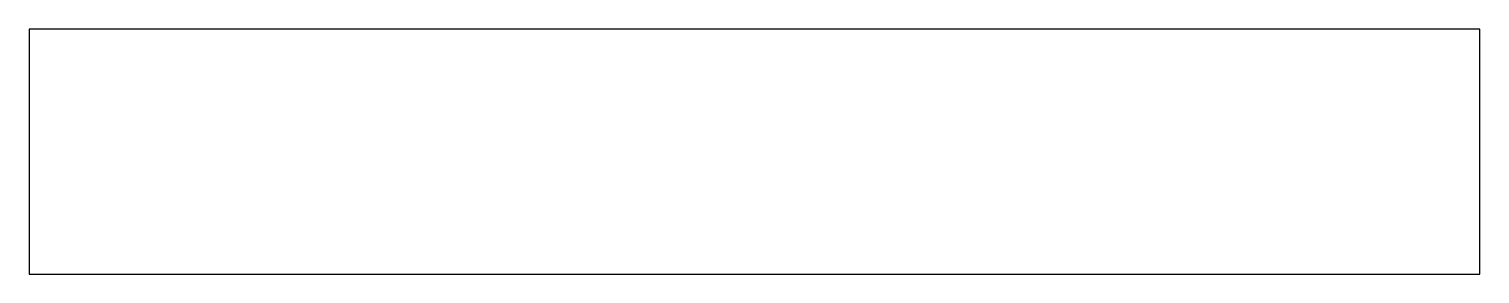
# Model space of a CAD drawing. Extents: x 0 to 29000, y 0 to 4900.
import ezdxf

# ---------------------------------------------------------------- set-up
doc = ezdxf.new("R2010")
doc.units = 0

msp = doc.modelspace()

# ---------------------------------------------------------------- linework, layer by layer
msp.add_polyline3d([(0, 0, 0), (29000, 0, 0), (29000, 4900, 0), (0, 4900, 0), (0, 0, 0)])

doc.saveas('drawing.dxf')
